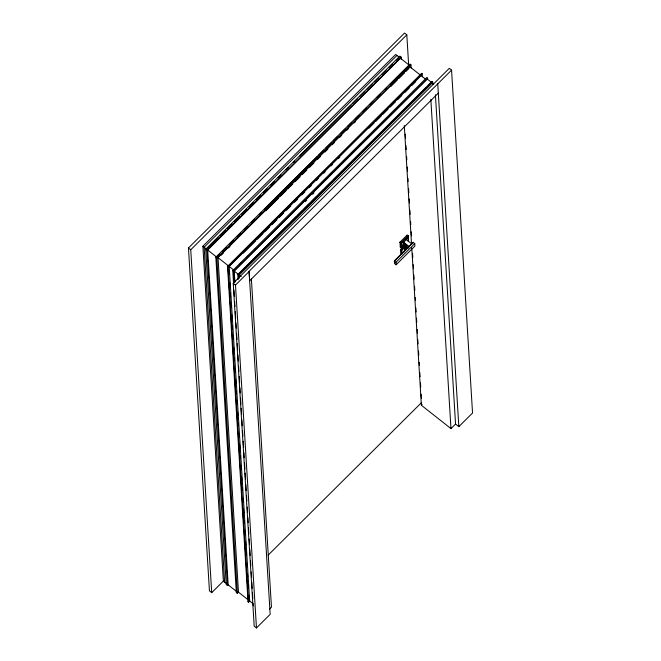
<?xml version="1.0" encoding="UTF-8"?>
<svg xmlns="http://www.w3.org/2000/svg" width="661" height="661" viewBox="0 0 661 661"><rect width="100%" height="100%" fill="white"/><g stroke="black" fill="none" stroke-linecap="round" stroke-linejoin="round"><path stroke-width="0.99" d="M408.49 240.397L408.151 241.009L408.217 235.837L407.176 235.043L400.054 242.124L400.236 246.974L401.591 247.668L405.011 244.264M396.129 264.78L395.98 262.285L394.377 261.029L413.158 242.347L414.753 243.612L414.91 246.107L396.129 264.78L394.534 263.516L394.377 261.029L413.158 242.347L411.795 243.975M400.806 254.452L400.508 249.536L405.391 244.603M399.963 242.405L400.88 243.132C404.292 243.099 408.019 237.803 407.837 235.944L400.971 242.851L401.161 247.701L404.177 244.958M413.158 242.347L411.844 243.934L406.193 239.563L408.101 235.762M409.043 246.702L403.45 242.29L403.499 244.306L401.161 247.701M406.193 239.563L408.134 236.151L406.92 235.217M403.929 252.056L404.879 250.536L404.697 249.065L406.738 246.603M404.879 250.536L405.887 249.528L405.804 248.131M400.302 241.802L401.227 242.521L401.591 247.668C405.457 238.795 402.805 250.04 400.236 246.974M396.27 60.168L399.186 57.267L395.65 54.475L202.877 246.231L223.36 581.085L211.71 592.669L209.438 590.876L188.459 247.982L404.532 33.05L406.812 34.843L408.638 64.704M211.71 592.669L190.74 249.775L406.812 34.843M396.914 55.466L204.15 247.222L224.624 582.077M390.32 84.121L409.308 65.232L400.45 58.259L207.686 250.015L228.169 584.869L227.483 585.555L226.219 584.555L205.703 249.23L399.847 56.111L401.111 57.102L401.235 59.16M218.105 237.398L206.422 249.015L202.877 246.231M219.568 235.944L225.409 230.135M226.863 228.681L231.978 223.6M234.168 221.418L239.282 216.337M241.472 214.156L246.578 209.066M248.776 206.893L253.155 202.53M256.071 199.63L260.459 195.268M263.375 192.368L267.027 188.732M270.68 185.105L274.332 181.469M277.984 177.834L280.9 174.934M286.015 169.844L288.204 167.671M293.31 162.581L294.773 161.135M299.887 156.046L350.999 105.206M352.462 103.752L357.568 98.663M359.758 96.489L364.872 91.4M367.062 89.227L372.176 84.137M374.366 81.956L378.745 77.601M381.67 74.693L386.049 70.339M388.965 67.43L392.617 63.803M227.483 585.555L206.976 250.222L401.111 57.102M420.561 75.222L409.878 66.802L218.023 257.65L238.481 592.19L237.34 593.322L236.332 592.529L215.825 257.203L409.96 64.084L410.968 64.877L411.159 67.967M219.46 254.088L216.535 256.989L207.686 250.015M222.377 251.18L226.029 247.553M229.681 243.917L233.333 240.282M236.977 236.655L240.629 233.019M244.281 229.392L247.206 226.483M251.585 222.129L254.502 219.221M259.616 214.139L261.078 212.685M264.731 209.05L317.305 156.756M318.759 155.302L323.873 150.221M326.063 148.039L331.178 142.958M333.367 140.776L337.746 136.414M340.663 133.514L345.05 129.151M347.967 126.251L351.619 122.616M355.271 118.988L358.923 115.353M362.575 111.726L366.227 108.09M369.871 104.463L372.796 101.554M377.175 97.192L380.1 94.292M385.206 89.202L386.668 87.756M237.34 593.322L216.833 257.997L410.968 64.877M221.237 255.171L223.426 252.989M228.541 247.908L230.003 246.454M265.788 210.851L278.934 197.779M280.396 196.325L286.238 190.508M287.7 189.054L292.815 183.973M295.004 181.792L300.119 176.71M302.308 174.529L306.687 170.166M309.612 167.266L313.992 162.903M317.644 159.268L320.568 156.368M324.948 152.005L327.873 149.097M332.252 144.742L334.441 142.561M339.556 137.48L341.745 135.298M346.86 130.209L348.322 128.755M354.164 122.946L355.618 121.492M390.676 86.624L397.253 80.08M398.715 78.626L404.557 72.817M406.019 71.363L408.936 68.455M425.015 78.733L421.065 75.618L229.21 266.466L249.668 601.006L248.528 602.138L248.024 601.741L227.516 266.416L421.652 73.297L422.156 73.693L422.346 76.783M248.528 602.138L228.02 266.813L422.156 73.693M243.38 253.089L255.799 240.736M257.253 239.29L263.103 233.473M264.557 232.019L269.671 226.938M271.861 224.757L276.976 219.667M279.165 217.494L283.552 213.131M286.469 210.223L290.848 205.868M294.5 202.233L297.425 199.333M301.804 194.97L304.729 192.062M309.108 187.707L311.298 185.526M316.412 180.436L318.602 178.263M323.716 173.174L325.179 171.72M331.021 165.911L332.483 164.457M338.325 158.648L339.787 157.194M369.003 128.135L374.109 123.045M375.572 121.591L381.414 115.782M382.876 114.328L387.99 109.239M390.18 107.065L395.295 101.976M397.484 99.794L401.863 95.44M404.788 92.532L409.167 88.169M412.092 85.269L415.744 81.633M233.647 284.957L232.763 270.556L426.899 77.436L427.783 78.13L233.647 271.25L234.341 282.561M239.786 264.4L241.248 262.946M247.082 257.146L248.544 255.691M254.378 249.891L255.84 248.437M302.523 201.993L304.713 199.82M306.902 197.639L312.009 192.558M314.198 190.385L318.577 186.03M321.494 183.13L325.865 178.776M329.517 175.148L333.161 171.521M336.813 167.886L339.729 164.986M344.108 160.631L347.025 157.731M351.404 153.377L354.321 150.477M359.427 145.395L360.881 143.941M366.723 138.141L368.177 136.687M374.01 130.878L375.473 129.432M234.911 282.421L234.217 271.084L427.262 79.056L431.435 82.344L428.51 85.252M305.242 201.58L306.704 200.134M312.546 194.317L314.008 192.863M238.134 279.686L237.82 274.538L431.955 81.419L432.715 82.022L432.839 84.079M288.849 224.186L238.39 274.373L234.217 271.084M290.311 222.732L296.161 216.907M297.624 215.453L302.738 210.363M304.2 208.909L309.323 203.819M311.513 201.638L316.636 196.54M318.825 194.359L323.212 189.996M326.137 187.088L330.525 182.725M333.45 179.817L337.11 176.173M340.762 172.538L343.687 169.629M348.074 165.267L419.735 93.986M421.197 92.532L426.312 87.434M238.77 278.223L238.58 275.141L432.715 82.022M239.34 278.066L239.15 274.968L432.195 82.939L433.583 84.038M451.562 70.124L249.073 271.324L270.175 614.317L256.468 627.95L254.188 626.157L233.217 283.263L449.29 68.331L451.562 70.124L472.541 413.018L458.833 426.651L455.545 424.056L435.401 94.738M256.468 627.95L235.498 285.056L249.205 271.423M438.309 93.118L249.651 280.776L249.536 278.884M403.962 243.769L404.838 244.463L404.094 243.645M404.416 244.388L404.97 244.33M406.308 245.33L401.425 250.263L401.558 254.196M400.409 249.817L401.739 250.362L405.854 246.264M401.731 253.617L405.036 250.329M395.98 262.285L414.753 243.612M268.143 555.157L421.66 402.45M455.545 424.056L450.976 428.601L421.388 405.284L422.123 404.557M236.332 592.529L237.018 591.843M248.024 601.741L249.164 600.609M269.498 609.128L271.456 607.178L251.378 278.959M394.377 261.029L408.994 246.768M403.45 242.29L401.301 242.951L400.054 242.124M401.971 254.146L401.739 250.362L400.508 249.536M408.977 246.826L403.4 242.356L401.301 242.951L408.134 236.151L408.399 240.678M403.499 244.306L408.366 248.065M405.176 248.214L404.697 249.065M400.756 249.214L401.739 250.362M218.023 257.65L228.706 266.069M229.21 266.466L233.953 270.209M239.15 274.968L241.232 276.612M205.703 249.23L206.976 250.222M215.825 257.203L216.833 257.997M227.516 266.416L228.02 266.813M232.763 270.556L233.647 271.25M237.82 274.538L238.58 275.141M188.459 247.982L190.74 249.775M233.217 283.263L235.498 285.056M238.481 592.19L248.404 600.006M249.668 601.006L252.833 603.501M223.36 581.085L226.145 583.275M228.169 584.869L236.208 591.215M437.731 83.658L458.833 426.651M430.84 99.348L450.976 428.601M405.251 134.109L405.499 138.215M405.937 145.412L406.193 149.526M406.631 156.723L406.821 159.805M407.259 167.002L407.515 171.116M407.953 178.313L408.143 181.403M408.581 188.6L408.837 192.706M409.209 198.878L409.465 202.993M409.903 210.19L410.151 214.296M410.597 221.493L410.778 224.583M411.225 231.78L411.473 235.894M412.547 253.37L412.795 257.484M413.232 264.681L413.489 268.787M413.86 274.959L414.117 279.074M414.554 286.271L414.811 290.377M415.248 297.582L415.439 300.664M415.876 307.861L416.124 311.975M416.504 318.139L416.752 322.254M417.198 329.451L417.446 333.565M417.826 339.729L418.074 343.844M418.52 351.041L418.768 355.155M419.206 362.352L419.396 365.434M419.834 372.63L420.09 376.745M420.462 382.917L420.718 387.024M421.156 394.22L421.412 398.335M404.276 125.416L411.506 243.744M411.762 247.858L421.388 405.284M249.073 271.324L249.42 277M233.961 290.096L234.333 296.268M234.647 301.416L234.961 306.555M235.283 311.695L235.655 317.867M235.969 323.014L236.283 328.153M236.597 333.301L236.977 339.473M237.233 343.588L237.605 349.76M237.919 354.899L238.299 361.071M238.613 366.211L238.927 371.358M239.241 376.497L239.621 382.669M239.935 387.817L240.249 392.956M240.563 398.104L240.943 404.276M241.191 408.391L241.571 414.563M241.885 419.702L242.265 425.874M242.579 431.013L242.893 436.161M243.207 441.3L243.587 447.472M243.901 452.62L244.215 457.759M244.529 462.907L244.909 469.079M245.157 473.193L245.537 479.365M245.851 484.505L246.223 490.677M246.536 495.816L246.859 500.964M247.231 507.136L247.545 512.275M247.858 517.423L248.172 522.562M248.495 527.709L248.867 533.881M249.18 539.021L249.494 544.168M249.808 549.308L250.189 555.48M250.502 560.619L250.816 565.766M251.197 571.939L251.511 577.078M251.824 582.225L252.205 588.397M252.452 592.512L252.833 598.684M253.146 603.823L253.27 605.881M229.02 271.217L229.21 274.307M229.714 282.536L229.904 285.626M230.342 292.831L230.59 296.946M231.036 304.151L231.226 307.241M231.664 314.446L231.912 318.569M232.358 325.774L232.548 328.856M232.986 336.061L233.176 339.151M233.68 347.389L233.87 350.479M234.308 357.684L234.498 360.766M235.002 369.003L235.192 372.093M235.63 379.298L235.878 383.413M236.324 390.618L236.514 393.708M236.952 400.913L237.142 404.003M237.646 412.233L237.836 415.323M238.274 422.528L238.464 425.618M238.968 433.856L239.158 436.938M239.596 444.142L239.844 448.265M240.29 455.47L240.48 458.56M240.918 465.765L241.108 468.847M241.612 477.085L241.802 480.175M242.24 487.38L242.43 490.47M242.934 498.7L243.124 501.79M243.562 508.995L243.81 513.11M244.256 520.314L244.446 523.405M244.884 530.609L245.132 534.732M245.578 541.937L245.768 545.019M246.206 552.224L246.396 555.314M246.9 563.552L247.09 566.642M247.528 573.847L247.718 576.929M248.222 585.167L248.412 588.257M248.85 595.462L249.106 599.577"/></g></svg>
